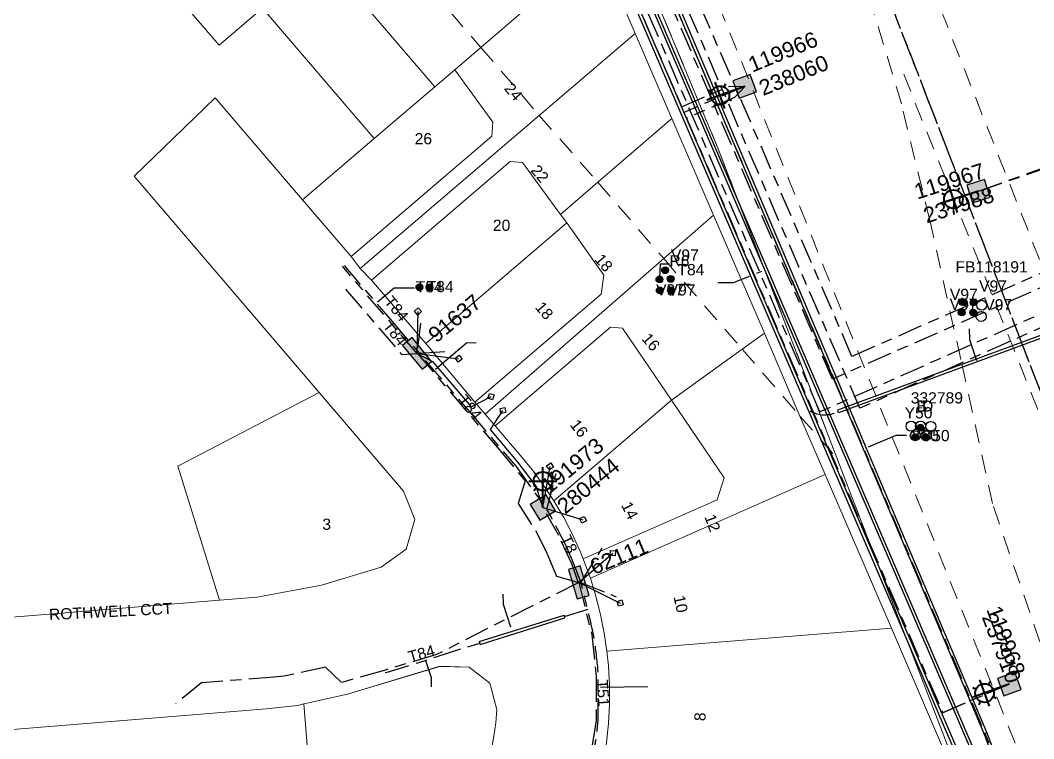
# Model space of a CAD drawing. Header units: metres. Extents: x 308616 to 310825, y 6264327 to 6267194.
# Drawn here: x 308860.1 to 309022.8, y 6266647.1 to 6266762.5 of the extents above; entities that cross this region are included whole.
import ezdxf
from ezdxf.enums import TextEntityAlignment as Align

# ---------------------------------------------------------------- set-up
doc = ezdxf.new("R2010")
doc.units = ezdxf.units.M
doc.linetypes.add('Cable Exist UG', pattern=[8.2, 4, -1.2, 1.8, -1.2])
doc.linetypes.add('Dash', pattern=[5, 3, -2])
doc.layers.get('0').update_dxf_attribs({"color": 6})
for name, color, linetype in [('_User Miscellaneous9', 7, 'Continuous'), ('Equip_SP_SL_EXT', 7, 'Continuous'), ('Mains_HV_EXT', 7, 'Continuous'), ('Mains_LV_EXT', 7, 'Continuous'), ('Mains_LV_SL_EXT', 7, 'Continuous'), ('Mains_TR_EXT', 7, 'Continuous'), ('Services_SP_EXT', 7, 'Continuous'), ('SupportsUG_SP_LV_EXT', 7, 'Continuous'), ('SupportsUG_SP_LV_SL_EXT', 7, 'Continuous'), ('Trench_SP_EXT', 7, 'Continuous')]:
    doc.layers.add(name, color=color, linetype=linetype)
for name, color, linetype, lineweight in [('Cadastre Developer_SP_EXT', 7, 'Continuous', 5), ('Cadastre Easements_SP_EXT', 7, 'Continuous', 5), ('Cadastre Land Parcels_SP_EXT', 7, 'Continuous', 5), ('Cadastre Roads_SP_EXT', 7, 'Continuous', 5)]:
    doc.layers.add(name, color=color, linetype=linetype, lineweight=lineweight)
doc.styles.add('COLUMN_LABEL', font='arial.ttf')
doc.styles.add('iecARIAL', font='arial.ttf', dxfattribs={"height": 2})
doc.styles.add('POLE_LABEL', font='arial.ttf')
doc.styles.get("Standard").update_dxf_attribs({"font": 'arial.ttf'})

# ---------------------------------------------------------------- blocks, each defined once
blk = doc.blocks.new('COLUMN_EXT')
blk.add_hatch(color=256).paths.add_polyline_path([(-1.49, 1.48), (-1.49, -1.49), (1.48, -1.49), (1.48, 1.48)])
blk.add_lwpolyline([(-1.49, -1.49), (1.48, -1.49), (1.48, 1.48), (-1.49, 1.48)], close=True)
for tag, height, style, flags, p in [('ASSET_NUM', 2.5, 'COLUMN_LABEL', 8, (2, 2)), ('STRUCTURE_PLANT_NUMBER', 0.2, 'POLE_LABEL', 9, (1.81, 0.03)), ('STREET_CODE', 0.2, 'COLUMN_LABEL', 9, (1.81, -0.2))]:
    blk.add_attdef(tag, text='', height=height, dxfattribs=dict(style=style, flags=flags)).set_placement(p, align=Align.MIDDLE_LEFT)
at = {"flags": 9}
for tag, p in [('COLUMN_TYPE', (1.81, -0.4)), ('OWNED_BY', (1.81, -0.6)), ('STATE', (1.81, -0.8)), ('USAGE', (1.81, -1)), ('STREETNAME', (1.81, -1.6)), ('LEGEND', (1.81, -1.2)), ('LOCATION', (1.81, -1.4)), ('SUBURB', (1.81, -1.8)), ('NOTES', (1.81, -2))]:
    blk.add_attdef(tag, text='', height=0.2, dxfattribs=at).set_placement(p, align=Align.MIDDLE_LEFT)
at = {"flags": 1}
blk.add_attdef('Z', (1.81, -2.35), '', height=0.2, dxfattribs=at)
blk = doc.blocks.new('PILLAR_EXT')
blk.add_hatch(color=256).paths.add_polyline_path([(-2.475, 0.99), (-2.475, -0.99), (2.475, -0.99), (2.475, 0.99)])
blk.add_lwpolyline([(-2.475, -0.99), (2.475, -0.99), (2.475, 0.99), (-2.475, 0.99)], close=True)
at = {"style": 'iecARIAL', "flags": 8}
blk.add_attdef('ASSET_NUM', (1.5, 3.5), '', height=2.5, dxfattribs=at)
for tag, p, flags in [('OWNED_BY', (0, -0.2), 9), ('STATE', (0, -0.4), 9), ('SUPPORT_TYPE', (0, -0.6), 9), ('STREETNAME', (0, -1.8), 9), ('USAGE', (0, -0.8), 9), ('LEGEND', (0, -1), 9), ('LOCATION', (0, -1.2), 9), ('NOTES', (0, -1.4), 9), ('PARENT', (0, -1.6), 9), ('SUBURB', (0, -2), 1)]:
    blk.add_attdef(tag, p, '', height=0.2, dxfattribs=dict(flags=flags))
blk = doc.blocks.new('DUCT_EXT')
blk.add_circle((0, 0.8), 0.8)
at = {"flags": 1}
blk.add_attdef('Z', (0, 0), '', height=0.2, dxfattribs=at)
at = {"flags": 9}
for tag, p in [('DUCT_CODE', (0, 0)), ('XSECT_TYPE', (0, -0.2)), ('STATE', (0, -0.6)), ('FB_REFERENCE', (0, -0.4)), ('NOTES', (0, -0.8))]:
    blk.add_attdef(tag, text='', height=0.2, dxfattribs=at).set_placement(p, align=Align.MIDDLE_LEFT)
blk = doc.blocks.new('SL_LANTERN_EXT')
at = {"lineweight": 40}
for p, q in [((-1.46, 5.68), (-1.06, 5.28)), ((0, 1.97), (0, 6.47)), ((1.46, 5.68), (1.06, 5.28)), ((-2.25, 4.22), (2.25, 4.22)), ((-1.46, 2.76), (-1.06, 3.16)), ((0, 0), (0, 2.72)), ((1.46, 2.76), (1.06, 3.16))]:
    blk.add_line(p, q, dxfattribs=at)
blk.add_circle((0, 4.22), 1.5, dxfattribs=at)
at = {"style": 'iecARIAL', "flags": 8}
blk.add_attdef('ASSET_NUM', (1.5, 1.5), '', height=2.5, dxfattribs=at)
for tag, p, height, flags in [('OPERATING_VOLTAGE', (0.98, -1.65), 0.2, 9), ('CONSTRUCTED_VOLTAGE', (0.98, -0.65), 0.2, 9), ('CONTROL_TYPE', (0.98, -0.85), 0.2, 9), ('LANTERN_PURPOSE', (0.98, -1.05), 0.2, 9), ('LANTERN_TYPE', (0.98, -1.25), 0.2, 9), ('NO_PHASES', (0.98, -1.45), 0.2, 9), ('LNUMBER', (2.18, -3.25), 2.5, 8), ('ORIENTATION', (0.98, -1.85), 0.2, 9), ('OWNED_BY', (0.98, -2.05), 0.2, 9), ('STATE', (0.98, -2.25), 0.2, 9), ('USAGE', (0.98, -2.45), 0.2, 9), ('CEXIST', (0.98, -2.65), 0.2, 9), ('CNEW', (0.98, -2.85), 0.2, 9), ('CNUMBER', (0.98, -3.05), 0.2, 9), ('CREMOVE', (0.98, -3.25), 0.2, 9), ('CREPLACE', (0.98, -3.45), 0.2, 9), ('LKINGHEIGHT', (0.98, -3.65), 0.2, 9), ('LBRACKET', (0.98, -3.85), 0.2, 9), ('LBRACKETVOCAB', (0.98, -4.05), 0.2, 9), ('LCATEGORY', (0.98, -4.25), 0.2, 9), ('LCHARGE1', (0.98, -4.45), 0.2, 9), ('LCHARGE1PERCENT', (0.98, -4.65), 0.2, 9), ('LCHARGE2', (0.98, -4.85), 0.2, 9), ('LCHARGE2PERCENT', (0.98, -5.05), 0.2, 9), ('LCHARGE3', (0.98, -5.25), 0.2, 9), ('LCHARGE3PERCENT', (0.98, -5.45), 0.2, 9), ('LEXIST', (0.98, -5.65), 0.2, 9), ('LLAMP', (0.98, -5.85), 0.2, 9), ('LLAMPVOCAB', (0.98, -6.05), 0.2, 9), ('LMAST', (0.98, -6.25), 0.2, 9), ('LMASTVOCAB', (0.98, -6.45), 0.2, 9), ('LNEW', (0.98, -6.65), 0.2, 9), ('LANTNUMBER', (0.98, -6.85), 0.2, 9), ('LOUTREACH', (0.98, -7.25), 0.2, 9), ('LOUTREACHVOCAB', (0.98, -7.45), 0.2, 9), ('LRATECODE', (0.98, -7.65), 0.2, 9), ('LREMOVE', (0.98, -7.85), 0.2, 9), ('LREPLACE', (0.98, -8.05), 0.2, 9), ('LTYPE', (0.98, -8.25), 0.2, 9), ('STREETNAME', (0.98, -9.25), 0.2, 9), ('SUBURB', (0.98, -9.45), 0.2, 1), ('LTYPEVOCAB', (0.98, -8.45), 0.2, 9), ('LEGEND', (0.98, -8.65), 0.2, 9), ('LOCATION', (0.98, -8.85), 0.2, 9), ('NOTES', (0.98, -9.05), 0.2, 9)]:
    blk.add_attdef(tag, p, '', height=height, dxfattribs=dict(flags=flags))
blk = doc.blocks.new('CCP_EXT')
at = {"flags": 9}
for tag, p in [('LIFE_SUPPORT', (0, -1.6)), ('STATE', (0, -1.8)), ('NOTES', (0, -2))]:
    blk.add_attdef(tag, text='', height=0.2, dxfattribs=at).set_placement(p, align=Align.MIDDLE_LEFT)
blk.add_wipeout([(0, 0.57), (0.57, 0), (0, -0.57), (-0.57, 0)])
blk.add_lwpolyline([(-0.57, 0), (0, 0.57), (0.57, 0), (0, -0.57), (-0.57, 0)])
at = {"flags": 1}
blk.add_attdef('Z', (0, 0), '', height=0.2, dxfattribs=at)
at = {"flags": 9}
for tag, p in [('CCP_TYPE', (0, 0)), ('CONSTRUCTED_VOLTAGE', (0, -0.2)), ('OPERATING_VOLTAGE', (0, -0.6)), ('ORIENTATION', (0, -0.8)), ('OWNED_BY', (0, -1)), ('NO_PHASES', (0, -0.4)), ('USAGE', (0, -1.2)), ('LEGEND', (0, -1.4))]:
    blk.add_attdef(tag, text='', height=0.2, dxfattribs=at).set_placement(p, align=Align.MIDDLE_LEFT)
blk = doc.blocks.new('CABLE_LARGE_EXT')
h = blk.add_hatch(color=256)
edge = h.paths.add_edge_path()
edge.add_arc((0, 0.55), 0.55, 0, 360)
blk.add_circle((0, 0.55), 0.55)
at = {"flags": 1}
blk.add_attdef('Z', (0, 0), '', height=0.2, dxfattribs=at)
at = {"flags": 9}
for tag, p in [('COND_CODE', (0, 0)), ('STATE', (0, -0.4)), ('XSECT_SIZE', (0, -0.6)), ('FB_REFERENCE', (0, -0.2)), ('NOTES', (0, -0.8))]:
    blk.add_attdef(tag, text='', height=0.2, dxfattribs=at).set_placement(p, align=Align.MIDDLE_LEFT)

msp = doc.modelspace()

# ---------------------------------------------------------------- linework, layer by layer
at = {"layer": '_User Miscellaneous9'}
for p, q in [((309037.25, 6266716.81), (308991.31, 6266699.9)), ((309037.42, 6266716.36), (308991.47, 6266699.45)), ((308991.31, 6266699.9), (308991.39, 6266699.68)), ((308991.47, 6266699.45), (308991.39, 6266699.68)), ((308933.82, 6266662.69), (308947.43, 6266666.95)), ((308933.96, 6266662.23), (308947.57, 6266666.49)), ((308947.43, 6266666.95), (308947.5, 6266666.72)), ((308947.57, 6266666.49), (308947.5, 6266666.72)), ((308933.82, 6266662.69), (308933.89, 6266662.46)), ((308933.96, 6266662.23), (308933.89, 6266662.46)), ((309014.86, 6266647.84), (309015.08, 6266647.93)), ((309014.86, 6266647.84), (309026.86, 6266616.61)), ((309015.31, 6266648.02), (309015.08, 6266647.93)), ((309015.31, 6266648.02), (309027.3, 6266616.79))]:
    msp.add_line(p, q, dxfattribs=at)
for points in [[(308964.38, 6266723.32), (308962.84, 6266723.32), (308962.75, 6266721.17)], [(308923.36, 6266719.51), (308922.96, 6266719.51), (308920.14, 6266719.51), (308917.48, 6266717.23)], [(309002.43, 6266695.8), (309000.69, 6266695.8), (308996.27, 6266693.92)]]:
    msp.add_lwpolyline(points, dxfattribs=at)
at = {"layer": '_User Miscellaneous9', "linetype": 'Continuous'}
for points in [[(308972.14, 6266720.38), (308974.64, 6266720.37), (308977.23, 6266721.41)], [(308978.37, 6266721.88), (308979.19, 6266722.23)], [(308965.92, 6266720.12), (308967.7, 6266720.12)], [(309012.5, 6266712.96), (309012.53, 6266711.22), (309013.67, 6266707.87)], [(308937.61, 6266670.34), (308937.64, 6266668.71), (308938.81, 6266665.05)], [(308926.15, 6266655.44), (308926.12, 6266656.89), (308925.24, 6266659.63)], [(308960.87, 6266655.45), (308953.3, 6266655.32)]]:
    msp.add_lwpolyline(points, dxfattribs=at)
at = {"layer": 'Cadastre Developer_SP_EXT', "linetype": 'Dash'}
for points in [[(308974.96, 6266847.83), (309027.77, 6266713.94), (309071.51, 6266601.17), (309115.09, 6266495.15), (309162.38, 6266378.27)], [(309129.74, 6266403.16), (309049.37, 6266601.29), (309025.47, 6266657.91), (309016.2, 6266684.88), (309011.12, 6266708.04), (309006.14, 6266730.42), (309001.6, 6266749.09), (308996.16, 6266767.15), (308984.08, 6266802.56), (308972.96, 6266828.97)], [(308959.14, 6266797.65), (309021.52, 6266642.28)], [(309058.77, 6266611.8), (309001.53, 6266754.98)]]:
    msp.add_lwpolyline(points, dxfattribs=at)
at = {"layer": 'Cadastre Land Parcels_SP_EXT', "linetype": 'Continuous'}
for points in [[(309016.26, 6266627.05), (309007.85, 6266648.94), (308991.24, 6266692.22), (308972.28, 6266741.62), (308958.76, 6266774.21), (308910.48, 6266890.63), (308889.9, 6266900.83), (308646.76, 6266837.03)], [(308843.19, 6266880.2), (308861.19, 6266884.97), (308881.06, 6266890.25), (308908.69, 6266877.08), (308913.97, 6266864.6), (308916.13, 6266859.51), (308921.6, 6266846.81), (308926.35, 6266835.79), (308931.11, 6266824.77), (308935.86, 6266813.76), (308941.33, 6266801.06), (308947.28, 6266787.26), (308950.47, 6266779.84), (308952.84, 6266774.36), (308954.62, 6266770.24), (308958.85, 6266760.41), (308964.73, 6266746.76), (308971.43, 6266731.19), (308979.59, 6266712.26), (308985.31, 6266698.94), (308989.35, 6266689.54), (308999.98, 6266664.85), (309007.89, 6266646.5)], [(308909.8, 6266771.55), (308926.68, 6266751.84), (308929.89, 6266754.59), (308929.89, 6266754.59), (308934.08, 6266758.17), (308941.28, 6266764.35)], [(308935.78, 6266645.39), (308936.18, 6266647.5), (308936.47, 6266649.62), (308936.65, 6266651.76), (308935.5, 6266655.99), (308932.18, 6266658.6), (308927.5, 6266658.73), (308912.67, 6266654.26), (308905.63, 6266652.67), (308908.39, 6266618.77)]]:
    msp.add_lwpolyline(points, dxfattribs=at)
for points in [[(308943.45, 6266747.25), (308958.85, 6266760.41), (308954.62, 6266770.24), (308952.84, 6266774.36), (308941.28, 6266764.35), (308934.08, 6266758.17), (308929.89, 6266754.59), (308936.02, 6266746.18), (308935.84, 6266743.89), (308913.25, 6266724.55), (308914.71, 6266722.67), (308943.45, 6266747.25)], [(308916.95, 6266743.51), (308926.68, 6266751.84), (308909.8, 6266771.55), (308909.7, 6266771.53), (308909.09, 6266771.4), (308908.48, 6266771.23), (308907.88, 6266771.04), (308907.29, 6266770.81), (308906.71, 6266770.55), (308906.15, 6266770.27), (308905.6, 6266769.95), (308905.07, 6266769.61), (308904.56, 6266769.24), (308904.07, 6266768.84), (308898.99, 6266764.49), (308916.95, 6266743.51)], [(308964.73, 6266746.76), (308958.85, 6266760.41), (308943.45, 6266747.25), (308914.71, 6266722.67), (308916.5, 6266720.75), (308938.8, 6266739.84), (308940.76, 6266739.68), (308946.86, 6266731.33), (308952.85, 6266736.51), (308964.73, 6266746.76)], [(308913.25, 6266724.55), (308935.84, 6266743.89), (308936.02, 6266746.18), (308929.89, 6266754.59), (308926.68, 6266751.84), (308916.95, 6266743.51), (308905.45, 6266733.66), (308913.25, 6266724.55)], [(308963.43, 6266724.23), (308971.43, 6266731.19), (308964.73, 6266746.76), (308952.85, 6266736.51), (308946.86, 6266731.33), (308947.85, 6266729.97), (308953.8, 6266721.57), (308953.39, 6266718.51), (308933.12, 6266701.16), (308934.74, 6266699.26), (308963.43, 6266724.23)], [(308925.21, 6266710.58), (308947.85, 6266729.97), (308946.86, 6266731.33), (308940.76, 6266739.68), (308938.8, 6266739.84), (308916.5, 6266720.75), (308925.21, 6266710.58)], [(308971.43, 6266731.19), (308963.43, 6266724.23), (308934.74, 6266699.26), (308936.37, 6266697.36), (308954.91, 6266713.22), (308956.81, 6266713.07), (308964.69, 6266701.48), (308976.03, 6266709.69), (308979.59, 6266712.26), (308971.43, 6266731.19)], [(308933.12, 6266701.16), (308953.39, 6266718.51), (308953.8, 6266721.57), (308947.85, 6266729.97), (308925.21, 6266710.58), (308933.12, 6266701.16)], [(308964.69, 6266701.48), (308956.81, 6266713.07), (308954.91, 6266713.22), (308936.37, 6266697.36), (308940.66, 6266692.33), (308942.61, 6266689.92), (308944.42, 6266687.42), (308945.8, 6266685.31), (308964.69, 6266701.48)], [(308989.35, 6266689.54), (308985.31, 6266698.94), (308979.59, 6266712.26), (308976.03, 6266709.69), (308964.69, 6266701.48), (308973.16, 6266689.01), (308972.01, 6266685.47), (308950.52, 6266675.97), (308951.53, 6266673.26), (308951.65, 6266672.89), (308989.35, 6266689.54)], [(308892.1, 6266669.33), (308898.15, 6266669.82), (308908.51, 6266671.77), (308918.05, 6266674.64), (308922.08, 6266677.53), (308923.47, 6266682.29), (308921.65, 6266686.89), (308908.13, 6266702.71), (308885.4, 6266690.89), (308892.1, 6266669.33)], [(308950.52, 6266675.97), (308972.01, 6266685.47), (308973.16, 6266689.01), (308964.69, 6266701.48), (308945.8, 6266685.31), (308947.37, 6266682.64), (308948.79, 6266679.89), (308950.07, 6266677.07), (308950.52, 6266675.97)], [(308954.3, 6266661.14), (308999.98, 6266664.85), (308989.35, 6266689.54), (308951.65, 6266672.89), (308952.55, 6266669.98), (308953.29, 6266667.03), (308953.88, 6266664.05), (308954.3, 6266661.14)], [(309007.89, 6266646.5), (308999.98, 6266664.85), (308954.3, 6266661.14), (308954.54, 6266658.81), (308954.71, 6266655.73), (308954.71, 6266652.64), (308954.55, 6266649.56), (308954.23, 6266646.49), (308953.75, 6266643.43), (308953.11, 6266640.41), (308952.99, 6266639.97), (309007.93, 6266644.43), (309008.75, 6266644.5), (309007.89, 6266646.5)]]:
    msp.add_lwpolyline(points, close=True, dxfattribs=at)
at = {"layer": 'Cadastre Roads_SP_EXT', "linetype": 'Continuous'}
for points in [[(308887.31, 6266764.07), (308892.05, 6266758.54), (308898.99, 6266764.49)], [(308823.94, 6266645.72), (308844.36, 6266647.39), (308864.79, 6266649.06), (308885.22, 6266650.73), (308899.59, 6266651.9), (308904.61, 6266652.45), (308905.63, 6266652.67), (308912.67, 6266654.26), (308927.5, 6266658.72), (308932.18, 6266658.6), (308935.5, 6266655.99), (308936.65, 6266651.76), (308936.47, 6266649.62), (308936.18, 6266647.5), (308935.78, 6266645.39)]]:
    msp.add_lwpolyline(points, dxfattribs=at)
at = {"layer": 'Mains_LV_EXT', "linetype": 'Cable Exist UG'}
for points in [[(308949.78, 6266672.2), (308926.96, 6266660.61), (308918.52, 6266658.07), (308911.69, 6266656.11), (308909.1, 6266658.59), (308902.5, 6266657.13), (308900.81, 6266656.99), (308889.2, 6266656.05), (308885.07, 6266652.7)], [(308949.78, 6266672.2), (308951.87, 6266663.79), (308952.61, 6266657.01), (308952.59, 6266650), (308951.06, 6266640.39)]]:
    msp.add_lwpolyline(points, dxfattribs=at)
at = {"layer": 'Mains_LV_SL_EXT', "linetype": 'Cable Exist UG'}
for points in [[(308956.57, 6266797.97), (308954.63, 6266796.05), (308947.27, 6266792.89), (308966.31, 6266748.64), (308974.03, 6266751.97), (308976.43, 6266751.91)], [(309013.96, 6266735.07), (309032.78, 6266741.88), (309032.78, 6266741.88), (309030.11, 6266748.85), (309018.48, 6266777.09), (309013.29, 6266775.39), (309011.36, 6266775.55)], [(308976.43, 6266751.91), (308974.77, 6266750.11), (308967.11, 6266746.8), (309008.22, 6266651.27), (309018.91, 6266655.88)]]:
    msp.add_lwpolyline(points, dxfattribs=at)
at = {"layer": 'Trench_SP_EXT', "linetype": 'Cable Exist UG'}
for points in [[(308976.43, 6266751.91), (308966.53, 6266747.64)], [(309013.96, 6266735.07), (309032.3, 6266741.38)], [(308924.4, 6266713.84), (308923.82, 6266709.01)], [(308928.3, 6266709.28), (308924.07, 6266708.98)], [(308950.14, 6266672.2), (308953.57, 6266677.71)], [(308947.5, 6266666.72), (308951.35, 6266667.92)], [(308927.04, 6266660.32), (308933.89, 6266662.46)], [(309018.91, 6266655.88), (309008.1, 6266651.22)]]:
    msp.add_lwpolyline(points, dxfattribs=at)
for points in [[(308991.39, 6266699.68, -0.263715), (308986.96, 6266699.76)], [(308947.93, 6266677.74, 0.011221), (308944.66, 6266683.96)], [(308949.17, 6266674.78, 0.003692), (308947.93, 6266677.74)], [(308950.14, 6266672.2, 0.00235), (308949.17, 6266674.78)], [(308952.29, 6266663.26, 0.008569), (308950.14, 6266672.2)], [(308952.9, 6266657.96, 0.00998), (308952.29, 6266663.26)], [(308918.69, 6266657.71, 0.012837), (308927.04, 6266660.32)], [(308952.87, 6266649.59, 0.01094), (308952.9, 6266657.96)], [(308951.3, 6266640.16, 0.029942), (308952.87, 6266649.59)]]:
    msp.add_lwpolyline(points, format="xyb", dxfattribs=at)

# ---------------------------------------------------------------- block references
at = {"layer": '_User Miscellaneous9'}
for name, p in [('CABLE_LARGE_EXT', (308963.66, 6266721.82)), ('CABLE_LARGE_EXT', (308962.75, 6266720.34)), ('CABLE_LARGE_EXT', (308964.55, 6266720.41)), ('CABLE_LARGE_EXT', (308924.21, 6266719.09)), ('CABLE_LARGE_EXT', (308925.82, 6266719.09)), ('CABLE_LARGE_EXT', (308962.8, 6266718.57)), ('CABLE_LARGE_EXT', (308964.58, 6266718.6)), ('CABLE_LARGE_EXT', (309011.42, 6266716.69)), ('CABLE_LARGE_EXT', (309013.18, 6266716.65)), ('DUCT_EXT', (309014.49, 6266715.94)), ('CABLE_LARGE_EXT', (309011.28, 6266715.03)), ('CABLE_LARGE_EXT', (309013.12, 6266715.01)), ('DUCT_EXT', (309014.41, 6266714.14)), ('DUCT_EXT', (309003.15, 6266696.51)), ('DUCT_EXT', (309004.66, 6266696.54)), ('DUCT_EXT', (309006.32, 6266696.48)), ('DUCT_EXT', (309003.82, 6266694.98)), ('CABLE_LARGE_EXT', (309004.66, 6266696.52)), ('DUCT_EXT', (309005.55, 6266694.98)), ('CABLE_LARGE_EXT', (309003.82, 6266694.98)), ('CABLE_LARGE_EXT', (309005.55, 6266694.98))]:
    msp.add_blockref(name, p, dxfattribs=at)
at = {"layer": 'Equip_SP_SL_EXT'}
ref = msp.add_blockref('SL_LANTERN_EXT', (308976.43, 6266751.91), dxfattribs=dict(at, rotation=110.0574387362183))
ref.add_attrib('ASSET_NUM', '119966', dxfattribs={"layer": '0', "height": 2.5, "rotation": 22.2207, "style": 'iecARIAL'}).set_placement((308977.93, 6266753.41), align=Align.BOTTOM_LEFT)
ref = msp.add_blockref('SL_LANTERN_EXT', (309013.96, 6266735.07), dxfattribs=dict(at, rotation=107.7465089625236))
ref.add_attrib('ASSET_NUM', '119967', dxfattribs={"layer": '0', "height": 2.5, "rotation": 17.8552, "style": 'iecARIAL'}).set_placement((309015.46, 6266736.57), align=Align.BOTTOM_RIGHT)
ref = msp.add_blockref('SL_LANTERN_EXT', (308944.03, 6266684.24), dxfattribs=at)
ref.add_attrib('ASSET_NUM', '191973', dxfattribs={"layer": '0', "height": 2.5, "rotation": 39.5167, "style": 'iecARIAL'}).set_placement((308945.53, 6266685.74), align=Align.BOTTOM_LEFT)
ref = msp.add_blockref('SL_LANTERN_EXT', (309018.91, 6266655.88), dxfattribs=dict(at, rotation=110.0574387362183))
ref.add_attrib('ASSET_NUM', '119968', dxfattribs={"layer": '0', "height": 2.5, "rotation": 290.255, "style": 'iecARIAL'}).set_placement((309020.41, 6266657.38), align=Align.MIDDLE_RIGHT)
at = {"layer": 'SupportsUG_SP_LV_EXT'}
ref = msp.add_blockref('PILLAR_EXT', (308923.82, 6266709.01), dxfattribs=dict(at, rotation=129.3622057678107))
ref.add_attrib('ASSET_NUM', '91637', dxfattribs={"layer": '0', "height": 2.5, "rotation": 39.5191, "style": 'iecARIAL'}).set_placement((308925.33, 6266712.51), align=Align.TOP_LEFT)
ref = msp.add_blockref('PILLAR_EXT', (308949.78, 6266672.2), dxfattribs=dict(at, rotation=106.8141338330507))
ref.add_attrib('ASSET_NUM', '62111', dxfattribs={"layer": '0', "height": 2.5, "rotation": 22.5408, "style": 'iecARIAL'}).set_placement((308951.28, 6266675.7), align=Align.TOP_LEFT)
at = {"layer": 'SupportsUG_SP_LV_SL_EXT'}
ref = msp.add_blockref('COLUMN_EXT', (308976.43, 6266751.91), dxfattribs=dict(at, rotation=110.0574387362183))
ref.add_attrib('ASSET_NUM', '238060', dxfattribs={"layer": '0', "height": 2.5, "rotation": 22.2207, "style": 'COLUMN_LABEL'}).set_placement((308978.43, 6266752.66), align=Align.TOP_LEFT)
ref = msp.add_blockref('COLUMN_EXT', (309013.96, 6266735.07), dxfattribs=dict(at, rotation=107.7465089625236))
ref.add_attrib('ASSET_NUM', '237988', dxfattribs={"layer": '0', "height": 2.5, "rotation": 17.8552, "style": 'COLUMN_LABEL'}).set_placement((309015.96, 6266735.82), align=Align.TOP_RIGHT)
ref = msp.add_blockref('COLUMN_EXT', (308944.03, 6266684.24), dxfattribs=dict(at, rotation=120.9078042450876))
ref.add_attrib('ASSET_NUM', '280444', dxfattribs={"layer": '0', "height": 2.5, "rotation": 39.5167, "style": 'COLUMN_LABEL'}).set_placement((308946.03, 6266684.99), align=Align.TOP_LEFT)
ref = msp.add_blockref('COLUMN_EXT', (309018.91, 6266655.88), dxfattribs=dict(at, rotation=110.0574387362183))
ref.add_attrib('ASSET_NUM', '237910', dxfattribs={"layer": '0', "height": 2.5, "rotation": 290.5878, "style": 'COLUMN_LABEL'}).set_placement((309020.91, 6266656.63), align=Align.TOP_RIGHT)

# ---------------------------------------------------------------- texts
at = {"layer": '_User Miscellaneous9'}
for s, p in [('V97', (308964.59, 6266723.91)), ('R6', (308964.35, 6266722.97)), ('T84', (308965.63, 6266721.56)), ('FB118191', (309010.27, 6266722.01)), ('T84', (308923.62, 6266718.81)), ('T84', (308925.36, 6266718.84)), ('V97', (308962.21, 6266718.32)), ('V97', (308964.06, 6266718.3)), ('V97', (309009.38, 6266717.59)), ('V97', (309014.07, 6266718.93)), ('V97', (309009.35, 6266715.99)), ('V97', (309014.9, 6266715.92)), ('332789', (309003.09, 6266700.96)), ('B', (309004.02, 6266699.64)), ('D', (309004.9, 6266699.65)), ('Y50', (309002.11, 6266698.56)), ('Y50', (309003.13, 6266694.91)), ('Y50', (309004.86, 6266694.9))]:
    msp.add_text(s, height=1.8, dxfattribs=at).set_placement(p)
at = {"layer": 'Cadastre Land Parcels_SP_EXT'}
for s, rotation, p in [('24', 310.6, (308937.71, 6266751.51)), ('22', 310.6, (308941.95, 6266738.35)), ('18', 310.6, (308952.22, 6266724.05)), ('18', 310.6, (308942.67, 6266716.36)), ('16', 310.6, (308959.78, 6266711.31)), ('16', 308.2, (308948.28, 6266697.51)), ('14', 297.1, (308956.55, 6266684.6)), ('12', 290.3, (308969.94, 6266682.76)), ('10', 282.0268, (308965, 6266669.93)), ('8', 87.0242, (308970.11, 6266649.88))]:
    msp.add_text(s, height=1.8, rotation=rotation, dxfattribs=at).set_placement(p)
for s, p in [('26', (308923.44, 6266742.6)), ('20', (308936, 6266728.69)), ('3', (308908.62, 6266680.65))]:
    msp.add_text(s, height=1.8, dxfattribs=at).set_placement(p)
at = {"layer": 'Cadastre Roads_SP_EXT'}
msp.add_text('ROTHWELL CCT', height=1.8, rotation=2.9202, dxfattribs=at).set_placement((308864.78, 6266666.14))
at = {"layer": 'Mains_LV_EXT'}
for s, rotation, p in [('T84', 309.435, (308918.46, 6266717.29)), ('T84', 309.435, (308918.25, 6266713.39)), ('T8', 295.204, (308946.78, 6266679.3)), ('T84', 15.6398, (308922.69, 6266659.32)), ('T51', 274.0118, (308952.65, 6266656.52))]:
    msp.add_text(s, height=1.8, rotation=rotation, dxfattribs=at).set_placement(p)

# ---------------------------------------------------------------- next in the draw order: block references
at = {"layer": 'Services_SP_EXT'}
for p, rotation in [((308923.99, 6266715.74), 87.50320582056065), ((308930.5, 6266708.14), 351.4390556110869), ((308937.62, 6266699.82), 55.4232988711857), ((308945.18, 6266690.85), 79.10482683780549), ((308950.47, 6266682.28), 341.9455360122008), ((308955.24, 6266676.91), 220.8143432846055), ((308956.44, 6266668.89), 332.4398115028216)]:
    msp.add_blockref('CCP_EXT', p, dxfattribs=dict(at, rotation=rotation))

# ---------------------------------------------------------------- next in the draw order: block references
for p, rotation in [((308923.99, 6266715.74), 87.50320582056065), ((308930.5, 6266708.14), 351.4390556110869), ((308937.62, 6266699.82), 55.4232988711857), ((308945.18, 6266690.85), 79.10482683780549), ((308950.47, 6266682.28), 341.9455360122008), ((308955.24, 6266676.91), 220.8143432846055), ((308956.44, 6266668.89), 332.4398115028216)]:
    msp.add_blockref('CCP_EXT', p, dxfattribs=dict(at, rotation=rotation))

# ---------------------------------------------------------------- next in the draw order: linework, layer by layer
at = {"layer": '_User Miscellaneous9'}
for p, q in [((308948.64, 6266804.21), (309014.86, 6266647.84)), ((308949.08, 6266804.4), (309015.31, 6266648.02)), ((309019.95, 6266628.57), (308948.68, 6266794.58)), ((309020.39, 6266628.76), (308949.12, 6266794.77)), ((308946.76, 6266792.89), (309017.87, 6266627.06)), ((308947.2, 6266793.07), (309018.31, 6266627.25))]:
    msp.add_line(p, q, dxfattribs=at)
at = {"layer": '_User Miscellaneous9', "linetype": 'Continuous'}
msp.add_lwpolyline([(308933.34, 6266710.7), (308931.77, 6266710.67), (308926.78, 6266706.41)], dxfattribs=at)
at = {"layer": 'Mains_LV_EXT', "linetype": 'Cable Exist UG'}
for points in [[(308923.82, 6266709.01), (308911.85, 6266723)], [(308912.36, 6266719.33), (308921.34, 6266708.84), (308923.82, 6266709.01)], [(308949.75, 6266672.15), (308948.67, 6266675.21), (308946.57, 6266679.73), (308944.03, 6266684.24)]]:
    msp.add_lwpolyline(points, dxfattribs=at)
at = {"layer": 'Services_SP_EXT'}
for points in [[(308923.82, 6266709.01), (308923.99, 6266715.74)], [(308923.82, 6266709.01), (308930.5, 6266708.14)], [(308944.03, 6266684.24), (308942.97, 6266687.67), (308940.05, 6266691.5), (308935.61, 6266696.78), (308937.62, 6266699.82)], [(308944.03, 6266684.24), (308945.18, 6266690.85)], [(308944.03, 6266684.24), (308950.47, 6266682.28)], [(308949.78, 6266672.2), (308955.24, 6266676.91)], [(308949.78, 6266672.2), (308956.44, 6266668.89)]]:
    msp.add_lwpolyline(points, dxfattribs=at)
at = {"layer": 'Trench_SP_EXT', "linetype": 'Cable Exist UG'}
for points in [[(308944.66, 6266683.96), (308946.15, 6266689.73)], [(308950.14, 6266672.2), (308955.82, 6266669.91)]]:
    msp.add_lwpolyline(points, dxfattribs=at)

# ---------------------------------------------------------------- next in the draw order: block references
at = {"layer": 'Services_SP_EXT', "rotation": 26.23455514517743}
msp.add_blockref('CCP_EXT', (308935.7, 6266702.07), dxfattribs=at)

# ---------------------------------------------------------------- next in the draw order: block references
msp.add_blockref('CCP_EXT', (308935.7, 6266702.07), dxfattribs=at)

# ---------------------------------------------------------------- next in the draw order: linework, layer by layer
at = {"layer": 'Cadastre Easements_SP_EXT', "linetype": 'Dash'}
msp.add_lwpolyline([(308919.39, 6266775.09), (308934.08, 6266758.17), (308943.45, 6266747.25), (308952.85, 6266736.51), (308963.43, 6266724.23), (308976.03, 6266709.69), (308985.31, 6266698.94), (308991.24, 6266692.22), (308972.28, 6266741.62), (308972.28, 6266741.62), (308958.76, 6266774.21)], dxfattribs=at)
at = {"layer": 'Cadastre Roads_SP_EXT', "linetype": 'Continuous'}
msp.add_lwpolyline([(309160.02, 6266413.79), (309107.25, 6266551.5), (309105.42, 6266556.26), (309078.17, 6266627.41), (309074.56, 6266636.84), (309053.07, 6266692.95), (309031.42, 6266749.36), (309004.49, 6266814.3), (308960.85, 6266919.5), (308938.85, 6266906.89), (308910.48, 6266890.63), (308958.76, 6266774.21), (308972.28, 6266741.62), (308991.24, 6266692.22), (309007.85, 6266648.95), (309016.26, 6266627.05), (309024.56, 6266605.41), (309105.11, 6266395.33), (309160.02, 6266413.79)], close=True, dxfattribs=at)
msp.add_lwpolyline([(308954.23, 6266646.49), (308954.55, 6266649.56), (308954.71, 6266652.64), (308954.71, 6266655.73), (308954.54, 6266658.81), (308954.3, 6266661.14), (308953.88, 6266664.05), (308953.88, 6266664.05), (308953.29, 6266667.03), (308952.55, 6266669.98), (308951.65, 6266672.89), (308951.53, 6266673.26), (308950.52, 6266675.97), (308950.07, 6266677.07), (308948.79, 6266679.89), (308947.37, 6266682.64), (308945.8, 6266685.31), (308944.42, 6266687.42), (308942.61, 6266689.92), (308940.66, 6266692.33), (308936.37, 6266697.36), (308934.74, 6266699.26), (308933.12, 6266701.16), (308925.21, 6266710.58), (308916.51, 6266720.75), (308914.71, 6266722.67), (308913.25, 6266724.55), (308905.45, 6266733.66), (308891.39, 6266750.08), (308884.76, 6266743.66), (308878.39, 6266737.48), (308892.68, 6266720.77), (308908.13, 6266702.71), (308921.65, 6266686.89), (308923.47, 6266682.29), (308922.08, 6266677.53), (308918.05, 6266674.64), (308908.51, 6266671.77), (308898.15, 6266669.82), (308892.1, 6266669.33), (308863.45, 6266667), (308843.32, 6266665.37)], dxfattribs=at)
at = {"layer": 'Mains_HV_EXT', "linetype": 'Cable Exist UG'}
for points in [[(309199.4, 6266308.07), (309180.63, 6266355.1), (309161.18, 6266402.3), (309161.18, 6266402.3), (309104.07, 6266551.39), (309096.92, 6266570.08), (309096.92, 6266570.08), (309075.36, 6266626.32), (309050.32, 6266691.9), (309037.38, 6266725.45), (308990.52, 6266704.87), (308914.03, 6266882.47), (308884.66, 6266896.48), (308804.08, 6266875.1), (308792.69, 6266913.13), (308778.97, 6266951.5), (308778.57, 6266954.21)], [(309194.68, 6266303.66), (309175.75, 6266351.03), (309155.83, 6266399.63), (309045.77, 6266686.95), (309033.99, 6266717.59), (308994.93, 6266700.2), (308994.93, 6266700.2), (308915.71, 6266883.89), (308884.86, 6266898.62), (308805.33, 6266877.5), (308794.56, 6266913.64), (308779.29, 6266954.21)], [(309196.19, 6266305.3), (309177.61, 6266351.8), (309177.61, 6266351.8), (309157.45, 6266400.96), (309047.62, 6266687.68), (309047.62, 6266687.68), (309035.11, 6266720.28), (309035.11, 6266720.28), (308988.51, 6266699.6), (308988.51, 6266699.6), (308914.99, 6266870.48), (308913.24, 6266874.58), (308913.24, 6266874.58), (308911.2, 6266879.34), (308870.5, 6266898.93), (308808.35, 6266882.73), (308808.35, 6266882.73), (308799.85, 6266910.17), (308798.37, 6266914.95), (308782.26, 6266952.31), (308781.62, 6266954.21)], [(309075.51, 6266621.12), (309034.8, 6266726.64), (308993.66, 6266708.51), (308960.21, 6266785.92), (308942.79, 6266826.01), (308922.76, 6266872.44), (308922.76, 6266872.44), (308916.06, 6266888.14), (308901.53, 6266895.18), (308901.53, 6266895.18), (308885.05, 6266902.72), (308878.1, 6266900.66), (308878.1, 6266900.66), (308864.82, 6266929.55), (308802.32, 6266909.07), (308783.28, 6266953.06), (308782.95, 6266954.21)]]:
    msp.add_lwpolyline(points, dxfattribs=at)
at = {"layer": 'Mains_LV_EXT', "linetype": 'Cable Exist UG'}
msp.add_lwpolyline([(308923.81, 6266709.07), (308936.74, 6266693.87), (308941.19, 6266688.51), (308940.07, 6266684.9), (308942.82, 6266680.54), (308944.69, 6266676.89), (308946.24, 6266673.21), (308949.78, 6266672.2)], dxfattribs=at)
at = {"layer": 'Mains_TR_EXT', "linetype": 'Cable Exist UG'}
for points in [[(308778.26, 6266960.11), (308783.66, 6266983.43), (308828.9, 6266993.74), (308830.43, 6266994.09), (308857.93, 6266958.06), (308903.33, 6266901.04), (308919.83, 6266871.73), (308919.83, 6266871.73), (309016.45, 6266644.52), (309027.04, 6266616.57), (309027.04, 6266616.57), (309040.72, 6266580.99), (309068.24, 6266503.76), (309078.27, 6266477.62), (309087.41, 6266456.28)], [(309146.06, 6266530.51), (309078.19, 6266562.24), (308937.27, 6266927.62), (308914.54, 6266948.56), (308858.87, 6266943.76), (308803.39, 6266927.8), (308781.12, 6266953.19), (308780.26, 6266954.17)]]:
    msp.add_lwpolyline(points, dxfattribs=at)
at = {"layer": 'Services_SP_EXT'}
msp.add_lwpolyline([(308923.82, 6266709.01), (308926.28, 6266707.68), (308932.5, 6266700.42), (308935.7, 6266702.07)], dxfattribs=at)
at = {"layer": 'Trench_SP_EXT', "linetype": 'Cable Exist UG'}
for points in [[(309146.06, 6266530.51), (309110.49, 6266547.14), (309078.19, 6266562.24), (309076.9, 6266565.6), (308937.16, 6266927.89), (308896.4, 6266953.99), (308867.73, 6266945.97)], [(308912.11, 6266723.14), (308919.82, 6266714.12), (308932.33, 6266699.5), (308939.72, 6266690.83), (308944.61, 6266684.04)]]:
    msp.add_lwpolyline(points, dxfattribs=at)

# ---------------------------------------------------------------- next in the draw order: texts
at = {"layer": 'Mains_LV_EXT'}
msp.add_text('T84', height=1.8, rotation=309.4063, dxfattribs=at).set_placement((308930.27, 6266701.44))

doc.saveas('drawing.dxf')
